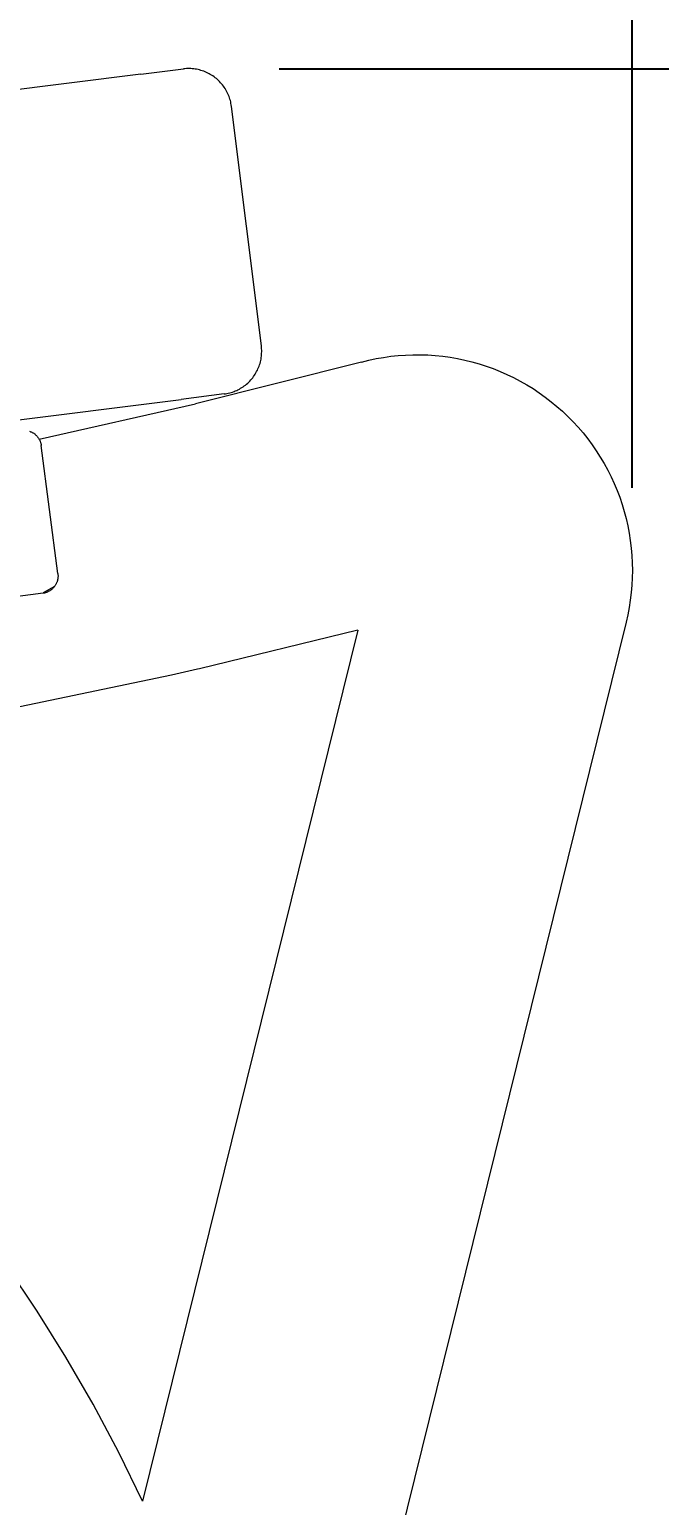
# Model space of a CAD drawing. Header units: millimetres. Extents: x -253 to 4295, y -442 to 2895.
# Drawn here: x 3861.9 to 3935, y 2347.4 to 2518.6 of the extents above; entities that cross this region are included whole.
import ezdxf

# ---------------------------------------------------------------- set-up
doc = ezdxf.new("R2010")
doc.units = ezdxf.units.MM
doc.layers.add('ZANO_R', color=7, linetype='Continuous', lineweight=0)
doc.layers.add('ZANO_W', color=1, linetype='Continuous', lineweight=0)
doc.styles.add('Arial', font='arial.ttf')
doc.styles.get("Standard").update_dxf_attribs({"font": 'ARIALUNI.TTF'})
doc.dimstyles.new('pl i ang', dxfattribs={"dimtxt": 50, "dimasz": 50, "dimexe": 1.25, "dimexo": 0.625, "dimgap": 10, "dimtad": 1, "dimtoh": 1, "dimtxsty": 'Standard', "dimcen": 2.5, "dimclrd": 1, "dimclre": 1, "dimclrt": 1, "dimadec": 0, "dimazin": 0, "dimtfac": 1, "dimtmove": 0, "dimatfit": 3, "dimfxl": 1, "dimarcsym": 1})

# ---------------------------------------------------------------- blocks, each defined once
blk = doc.blocks.new('*D394')
at = {"layer": 'ZANO_W', "color": 1, "lineweight": -2}
for p, q in [((3890.84, 2514.07), (4047.27, 2514.07)), ((4037.27, 2124.43), (4037.27, 2474.07)), ((4014.69, 2084.43), (4047.27, 2084.43))]:
    blk.add_line(p, q, dxfattribs=at)
at = {"layer": 'ZANO_W', "color": 1}
for points in [[(4043.93, 2474.07), (4030.6, 2474.07), (4037.27, 2514.07)], [(4030.6, 2124.43), (4043.93, 2124.43), (4037.27, 2084.43)]]:
    blk.add_solid(points, dxfattribs=at)
at = {"layer": 'ZANO_W', "color": 1, "insert": (4006.83, 2299.25), "char_height": 40, "attachment_point": 5, "rotation": 90, "style": 'Arial'}
blk.add_mtext('430', dxfattribs=at)
blk = doc.blocks.new('*D396')
at = {"layer": 'ZANO_W', "color": 1, "lineweight": -2}
for p, q in [((3488.7, 2698.4), (3488.7, 2588.57)), ((3931.85, 2465.46), (3931.85, 2608.57)), ((3528.7, 2598.57), (3891.85, 2598.57))]:
    blk.add_line(p, q, dxfattribs=at)
at = {"layer": 'ZANO_W', "color": 1}
for points in [[(3528.7, 2605.24), (3528.7, 2591.9), (3488.7, 2598.57)], [(3891.85, 2591.9), (3891.85, 2605.24), (3931.85, 2598.57)]]:
    blk.add_solid(points, dxfattribs=at)
at = {"layer": 'ZANO_W', "color": 1, "insert": (3710.28, 2629.01), "char_height": 40, "attachment_point": 5, "style": 'Arial'}
blk.add_mtext('443', dxfattribs=at)

msp = doc.modelspace()

# ---------------------------------------------------------------- linework, layer by layer
at = {"layer": 'ZANO_R'}
for p, q in [((3874.78, 2513.43), (3716.01, 2493.59)), ((3874.78, 2513.43), (3879.74, 2514.05)), ((3879.91, 2514.07), (3879.74, 2514.05)), ((3880.08, 2514.09), (3879.91, 2514.07)), ((3880.25, 2514.09), (3880.08, 2514.09)), ((3880.42, 2514.09), (3880.25, 2514.09)), ((3880.59, 2514.09), (3880.42, 2514.09)), ((3880.76, 2514.08), (3880.59, 2514.09)), ((3880.93, 2514.06), (3880.76, 2514.08)), ((3881.1, 2514.04), (3880.93, 2514.06)), ((3881.27, 2514.01), (3881.1, 2514.04)), ((3881.43, 2513.98), (3881.27, 2514.01)), ((3881.6, 2513.94), (3881.43, 2513.98)), ((3881.76, 2513.89), (3881.6, 2513.94)), ((3881.93, 2513.84), (3881.76, 2513.89)), ((3882.09, 2513.78), (3881.93, 2513.84)), ((3882.25, 2513.72), (3882.09, 2513.78)), ((3882.41, 2513.65), (3882.25, 2513.72)), ((3882.56, 2513.58), (3882.41, 2513.65)), ((3882.71, 2513.5), (3882.56, 2513.58)), ((3882.86, 2513.42), (3882.71, 2513.5)), ((3883.01, 2513.33), (3882.86, 2513.42)), ((3883.15, 2513.24), (3883.01, 2513.33)), ((3883.29, 2513.14), (3883.15, 2513.24)), ((3883.43, 2513.04), (3883.29, 2513.14)), ((3883.56, 2512.93), (3883.43, 2513.04)), ((3883.69, 2512.82), (3883.56, 2512.93)), ((3883.81, 2512.71), (3883.69, 2512.82)), ((3883.94, 2512.58), (3883.81, 2512.71)), ((3884.05, 2512.46), (3883.94, 2512.58)), ((3884.17, 2512.33), (3884.05, 2512.46)), ((3884.27, 2512.2), (3884.17, 2512.33)), ((3884.38, 2512.07), (3884.27, 2512.2)), ((3884.48, 2511.93), (3884.38, 2512.07)), ((3884.57, 2511.78), (3884.48, 2511.93)), ((3884.66, 2511.64), (3884.57, 2511.78)), ((3884.74, 2511.49), (3884.66, 2511.64)), ((3884.82, 2511.34), (3884.74, 2511.49)), ((3884.9, 2511.18), (3884.82, 2511.34)), ((3884.97, 2511.03), (3884.9, 2511.18)), ((3885.03, 2510.87), (3884.97, 2511.03)), ((3885.09, 2510.71), (3885.03, 2510.87)), ((3885.14, 2510.55), (3885.09, 2510.71)), ((3885.19, 2510.38), (3885.14, 2510.55)), ((3885.23, 2510.22), (3885.19, 2510.38)), ((3885.26, 2510.05), (3885.23, 2510.22)), ((3885.29, 2509.88), (3885.26, 2510.05)), ((3885.32, 2509.71), (3885.29, 2509.88)), ((3888.79, 2481.93), (3885.32, 2509.71)), ((3888.77, 2480.57), (3888.8, 2480.74)), ((3888.81, 2481.76), (3888.79, 2481.93)), ((3888.8, 2480.74), (3888.81, 2480.91)), ((3888.82, 2481.59), (3888.81, 2481.76)), ((3888.81, 2480.91), (3888.82, 2481.08)), ((3888.83, 2481.42), (3888.82, 2481.59)), ((3888.82, 2481.08), (3888.83, 2481.25)), ((3888.83, 2481.25), (3888.83, 2481.42)), ((3902.95, 2480.6), (3903.8, 2480.72)), ((3903.8, 2480.72), (3904.66, 2480.81)), ((3904.66, 2480.81), (3905.53, 2480.87)), ((3905.53, 2480.87), (3906.39, 2480.9)), ((3906.39, 2480.9), (3907.25, 2480.9)), ((3907.25, 2480.9), (3908.12, 2480.88)), ((3908.12, 2480.88), (3908.98, 2480.82)), ((3908.98, 2480.82), (3909.84, 2480.73)), ((3909.84, 2480.73), (3910.7, 2480.61)), ((3900.41, 2480.06), (3881.12, 2475.19)), ((3888.24, 2478.95), (3888.32, 2479.11)), ((3888.32, 2479.11), (3888.39, 2479.26)), ((3888.39, 2479.26), (3888.46, 2479.42)), ((3888.46, 2479.42), (3888.52, 2479.58)), ((3888.52, 2479.58), (3888.58, 2479.74)), ((3888.58, 2479.74), (3888.63, 2479.9)), ((3888.63, 2479.9), (3888.67, 2480.07)), ((3888.67, 2480.07), (3888.71, 2480.23)), ((3888.71, 2480.23), (3888.75, 2480.4)), ((3888.75, 2480.4), (3888.77, 2480.57)), ((3900.41, 2480.06), (3901.25, 2480.27)), ((3901.25, 2480.27), (3902.1, 2480.45)), ((3902.1, 2480.45), (3902.95, 2480.6)), ((3910.7, 2480.61), (3911.55, 2480.46)), ((3911.55, 2480.46), (3912.39, 2480.29)), ((3912.39, 2480.29), (3913.23, 2480.08)), ((3913.23, 2480.08), (3914.06, 2479.85)), ((3914.06, 2479.85), (3914.89, 2479.58)), ((3914.89, 2479.58), (3915.7, 2479.29)), ((3915.7, 2479.29), (3916.5, 2478.97)), ((3916.5, 2478.97), (3917.29, 2478.63)), ((3886.66, 2477.19), (3886.8, 2477.29)), ((3886.8, 2477.29), (3886.94, 2477.39)), ((3886.94, 2477.39), (3887.07, 2477.5)), ((3887.07, 2477.5), (3887.2, 2477.61)), ((3887.2, 2477.61), (3887.32, 2477.73)), ((3887.32, 2477.73), (3887.44, 2477.85)), ((3887.44, 2477.85), (3887.56, 2477.98)), ((3887.56, 2477.98), (3887.67, 2478.11)), ((3887.67, 2478.11), (3887.78, 2478.24)), ((3887.78, 2478.24), (3887.88, 2478.38)), ((3887.88, 2478.38), (3887.98, 2478.52)), ((3887.98, 2478.52), (3888.07, 2478.66)), ((3888.07, 2478.66), (3888.16, 2478.81)), ((3888.16, 2478.81), (3888.24, 2478.95)), ((3917.29, 2478.63), (3918.07, 2478.25)), ((3918.07, 2478.25), (3918.84, 2477.85)), ((3918.84, 2477.85), (3919.59, 2477.42)), ((3919.59, 2477.42), (3920.33, 2476.97)), ((3720.72, 2455.89), (3879.49, 2475.73)), ((3884.45, 2476.35), (3879.49, 2475.73)), ((3884.45, 2476.35), (3884.62, 2476.37)), ((3884.45, 2476.35), (3884.45, 2476.35)), ((3884.62, 2476.37), (3884.79, 2476.4)), ((3884.79, 2476.4), (3884.95, 2476.44)), ((3884.95, 2476.44), (3885.12, 2476.48)), ((3885.12, 2476.48), (3885.28, 2476.53)), ((3885.28, 2476.53), (3885.45, 2476.58)), ((3885.45, 2476.58), (3885.61, 2476.64)), ((3885.61, 2476.64), (3885.76, 2476.7)), ((3885.76, 2476.7), (3885.92, 2476.77)), ((3885.92, 2476.77), (3886.07, 2476.84)), ((3886.07, 2476.84), (3886.23, 2476.92)), ((3886.23, 2476.92), (3886.37, 2477.01)), ((3886.37, 2477.01), (3886.52, 2477.09)), ((3886.52, 2477.09), (3886.66, 2477.19)), ((3920.33, 2476.97), (3921.05, 2476.49)), ((3921.05, 2476.49), (3921.75, 2475.99)), ((3921.75, 2475.99), (3922.43, 2475.46)), ((3862.99, 2471.1), (3881.12, 2475.19)), ((3922.43, 2475.46), (3923.1, 2474.91)), ((3923.1, 2474.91), (3923.75, 2474.34)), ((3923.75, 2474.34), (3924.38, 2473.75)), ((3924.38, 2473.75), (3924.98, 2473.13)), ((3924.98, 2473.13), (3925.57, 2472.49)), ((3925.57, 2472.49), (3926.13, 2471.84)), ((3861.87, 2472.03), (3861.93, 2472)), ((3861.93, 2472), (3861.99, 2471.98)), ((3861.99, 2471.98), (3862.06, 2471.95)), ((3862.06, 2471.95), (3862.12, 2471.92)), ((3862.12, 2471.92), (3862.18, 2471.89)), ((3862.18, 2471.89), (3862.24, 2471.86)), ((3862.24, 2471.86), (3862.3, 2471.83)), ((3862.3, 2471.83), (3862.36, 2471.79)), ((3862.36, 2471.79), (3862.41, 2471.75)), ((3862.41, 2471.75), (3862.47, 2471.71)), ((3862.47, 2471.71), (3862.52, 2471.67)), ((3862.52, 2471.67), (3862.57, 2471.62)), ((3862.57, 2471.62), (3862.62, 2471.58)), ((3862.62, 2471.58), (3862.67, 2471.53)), ((3862.67, 2471.53), (3862.72, 2471.48)), ((3862.72, 2471.48), (3862.76, 2471.43)), ((3862.76, 2471.43), (3862.81, 2471.37)), ((3862.81, 2471.37), (3862.85, 2471.32)), ((3862.85, 2471.32), (3862.89, 2471.27)), ((3862.89, 2471.27), (3862.93, 2471.21)), ((3862.93, 2471.21), (3862.96, 2471.15)), ((3862.96, 2471.15), (3863, 2471.09)), ((3863, 2471.09), (3863.03, 2471.03)), ((3863.03, 2471.03), (3863.06, 2470.97)), ((3863.06, 2470.97), (3863.09, 2470.91)), ((3863.09, 2470.91), (3863.11, 2470.84)), ((3863.11, 2470.84), (3863.14, 2470.78)), ((3863.14, 2470.78), (3863.16, 2470.71)), ((3863.16, 2470.71), (3863.18, 2470.65)), ((3863.18, 2470.65), (3863.19, 2470.58)), ((3863.19, 2470.58), (3863.21, 2470.52)), ((3863.21, 2470.52), (3863.22, 2470.45)), ((3863.22, 2470.45), (3863.23, 2470.38)), ((3926.13, 2471.84), (3926.67, 2471.16)), ((3926.67, 2471.16), (3927.18, 2470.47)), ((3927.18, 2470.47), (3927.67, 2469.76)), ((3865.16, 2455.51), (3863.23, 2470.38)), ((3927.67, 2469.76), (3928.14, 2469.03)), ((3928.14, 2469.03), (3928.58, 2468.29)), ((3928.58, 2468.29), (3929, 2467.53)), ((3929, 2467.53), (3929.38, 2466.76)), ((3929.38, 2466.76), (3929.75, 2465.97)), ((3929.75, 2465.97), (3930.08, 2465.17)), ((3930.08, 2465.17), (3930.39, 2464.37)), ((3930.39, 2464.37), (3930.66, 2463.55)), ((3930.66, 2463.55), (3930.91, 2462.72)), ((3930.91, 2462.72), (3931.14, 2461.89)), ((3931.14, 2461.89), (3931.33, 2461.04)), ((3931.33, 2461.04), (3931.49, 2460.19)), ((3931.49, 2460.19), (3931.62, 2459.34)), ((3931.62, 2459.34), (3931.73, 2458.48)), ((3931.73, 2458.48), (3931.8, 2457.62)), ((3931.8, 2457.62), (3931.85, 2456.76)), ((3931.85, 2456.76), (3931.86, 2455.89)), ((3865.16, 2455.51), (3865.17, 2455.44)), ((3865.17, 2455.03), (3865.16, 2454.96)), ((3865.17, 2455.44), (3865.17, 2455.37)), ((3865.17, 2455.37), (3865.18, 2455.3)), ((3865.18, 2455.17), (3865.17, 2455.1)), ((3865.17, 2455.1), (3865.17, 2455.03)), ((3865.18, 2455.3), (3865.18, 2455.23)), ((3865.18, 2455.23), (3865.18, 2455.17)), ((3931.85, 2455.03), (3931.8, 2454.17)), ((3931.86, 2455.89), (3931.85, 2455.03)), ((3864.76, 2454.03), (3863.44, 2453.27)), ((3863.57, 2453.29), (3863.64, 2453.3)), ((3863.64, 2453.3), (3863.7, 2453.32)), ((3863.7, 2453.32), (3863.77, 2453.34)), ((3863.77, 2453.34), (3863.83, 2453.36)), ((3863.83, 2453.36), (3863.9, 2453.38)), ((3863.9, 2453.38), (3863.96, 2453.41)), ((3863.96, 2453.41), (3864.02, 2453.44)), ((3864.02, 2453.44), (3864.09, 2453.47)), ((3864.09, 2453.47), (3864.15, 2453.5)), ((3864.15, 2453.5), (3864.2, 2453.53)), ((3864.2, 2453.53), (3864.26, 2453.57)), ((3864.26, 2453.57), (3864.32, 2453.61)), ((3864.32, 2453.61), (3864.37, 2453.65)), ((3864.37, 2453.65), (3864.43, 2453.69)), ((3864.43, 2453.69), (3864.48, 2453.73)), ((3864.48, 2453.73), (3864.53, 2453.78)), ((3864.53, 2453.78), (3864.58, 2453.82)), ((3864.58, 2453.82), (3864.63, 2453.87)), ((3864.63, 2453.87), (3864.68, 2453.92)), ((3864.68, 2453.92), (3864.72, 2453.98)), ((3864.72, 2453.98), (3864.76, 2454.03)), ((3864.8, 2454.08), (3864.76, 2454.03)), ((3864.84, 2454.14), (3864.8, 2454.08)), ((3864.88, 2454.2), (3864.84, 2454.14)), ((3864.91, 2454.26), (3864.88, 2454.2)), ((3864.95, 2454.32), (3864.91, 2454.26)), ((3864.98, 2454.38), (3864.95, 2454.32)), ((3865.01, 2454.44), (3864.98, 2454.38)), ((3865.03, 2454.5), (3865.01, 2454.44)), ((3865.06, 2454.56), (3865.03, 2454.5)), ((3865.08, 2454.63), (3865.06, 2454.56)), ((3865.1, 2454.69), (3865.08, 2454.63)), ((3865.12, 2454.76), (3865.1, 2454.69)), ((3865.13, 2454.83), (3865.12, 2454.76)), ((3865.15, 2454.89), (3865.13, 2454.83)), ((3865.16, 2454.96), (3865.15, 2454.89)), ((3931.72, 2453.31), (3931.62, 2452.45)), ((3931.8, 2454.17), (3931.72, 2453.31)), ((3845.59, 2450.95), (3863.44, 2453.27)), ((3863.44, 2453.27), (3863.5, 2453.28)), ((3863.5, 2453.28), (3863.57, 2453.29)), ((3931.49, 2451.59), (3931.32, 2450.75)), ((3931.62, 2452.45), (3931.49, 2451.59)), ((3931.13, 2449.9), (3891.41, 2289.36)), ((3931.32, 2450.75), (3931.13, 2449.9)), ((3899.99, 2448.95), (3874.99, 2347.93)), ((3899.99, 2448.95), (3881.62, 2444.49)), ((3878.34, 2443.75), (3854.9, 2438.84)), ((3881.39, 2444.44), (3878.34, 2443.75)), ((3881.62, 2444.49), (3881.39, 2444.44)), ((3862.77, 2369.98), (3859.25, 2375.22)), ((3866.1, 2364.63), (3862.77, 2369.98)), ((3869.26, 2359.16), (3866.1, 2364.63)), ((3872.22, 2353.59), (3869.26, 2359.16)), ((3874.99, 2347.93), (3872.22, 2353.59))]:
    msp.add_line(p, q, dxfattribs=at)

# ---------------------------------------------------------------- dimensions: what is measured, and where the dimension line sits
at = {"layer": 'ZANO_W'}
dim = msp.add_linear_dim(base=(3931.85, 2598.57), p1=(3488.7, 2708.4), p2=(3931.85, 2455.46), dimstyle='pl i ang', override={"dimtxt": 40, "dimasz": 40, "dimexe": 10, "dimexo": 10, "dimtoh": 0, "dimdec": 0, "dimtxsty": 'Arial', "dimtdec": 0, "dimtmove": 1}, dxfattribs=at)
dim.commit()
dim.dimension.update_dxf_attribs({"geometry": '*D396', "text_midpoint": (3710.28, 2629.01)})
dim = msp.add_linear_dim(base=(4037.27, 2514.07), p1=(4004.69, 2084.43), p2=(3880.84, 2514.07), angle=90, dimstyle='pl i ang', override={"dimtxt": 40, "dimasz": 40, "dimexe": 10, "dimexo": 10, "dimtoh": 0, "dimdec": 0, "dimtxsty": 'Arial', "dimtdec": 0, "dimtmove": 1}, dxfattribs=at)
dim.commit()
dim.dimension.update_dxf_attribs({"geometry": '*D394', "text_midpoint": (4006.83, 2299.25)})

doc.saveas('drawing.dxf')
